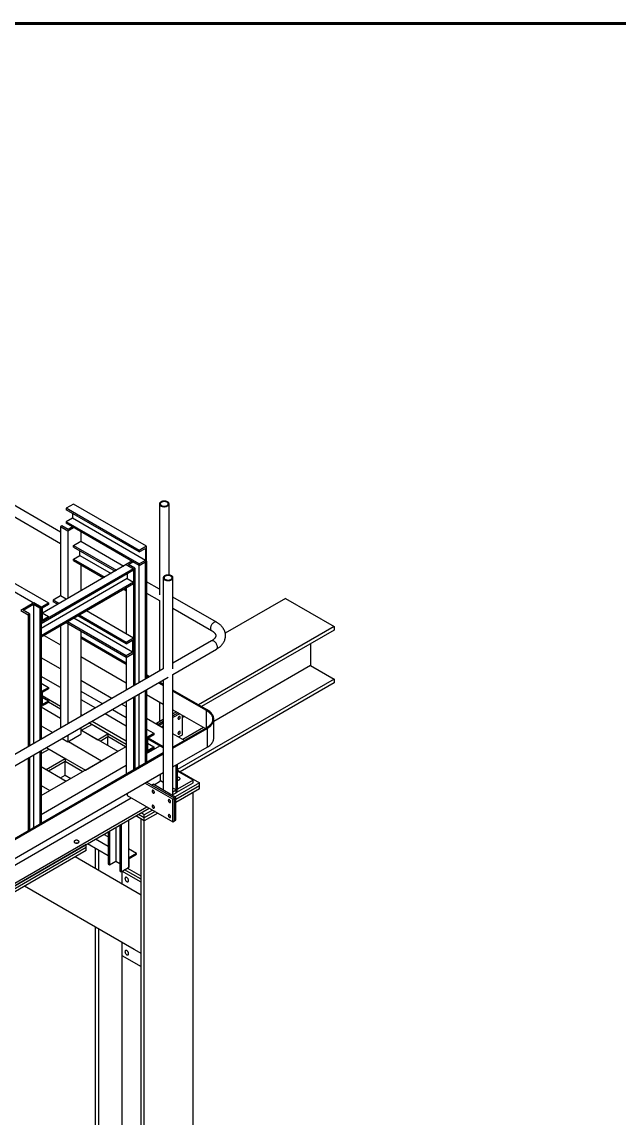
# Model space of a CAD drawing. Header units: millimetres. Extents: x 0 to 16187, y -20471 to 6290.
# Drawn here: x 2136.2 to 2331.3, y 5549 to 5907 of the extents above; entities that cross this region are included whole.
import ezdxf
from ezdxf.enums import TextEntityAlignment as Align

# ---------------------------------------------------------------- set-up
doc = ezdxf.new("R2010")
doc.units = ezdxf.units.MM
doc.layers.add('BORDER1', color=3, linetype='Continuous')
doc.layers.add('BORDER2', color=7, linetype='Continuous')
doc.styles.add('ROMANC', font='ROMANC', dxfattribs={"height": 5})
doc.styles.add('ROMANS', font='ROMANS.shx', dxfattribs={"width": 0.8})
doc.styles.add('ROMANT', font='ROMANT', dxfattribs={"height": 4})

# ---------------------------------------------------------------- blocks, each defined once
blk = doc.blocks.new('*U609')
at = {"layer": 'BORDER1', "color": 154, "true_color": 0x1859a9, "const_width": 1}
blk.add_lwpolyline([(1.81, 811), (1144, 811), (1144, 0), (0, 0), (0, 811)], close=True, dxfattribs=at)
at = {"layer": 'BORDER2', "flags": 8}
for tag, height, style, p in [('REV-A', 3.24, 'ROMANS', (986.93, 140.25)), ('RE-A', 8.06, 'ROMANT', (1084.63, 7.17))]:
    blk.add_attdef(tag, text='', height=height, dxfattribs=dict(at, style=style)).set_placement(p, align=Align.CENTER)
at = {"layer": 'BORDER2', "style": 'ROMANS', "width": 3.830216}
blk.add_attdef('DATE-A', text='', height=3.24, dxfattribs=at).set_placement((995.51, 140.25), (1008.51, 140.25), align=Align.FIT)
at = {"layer": 'BORDER2'}
for tag, height, style, p in [('DRN-A', 3.24, 'ROMANS', (1018.38, 140.25)), ('CHD-A', 3.24, 'ROMANS', (1032.35, 140.25)), ('APD-A', 3.24, 'ROMANS', (1046.64, 140.25)), ('CONS_CONT_VEND', 4.2, 'ROMANC', (1061.39, 72.83))]:
    blk.add_attdef(tag, text='', height=height, dxfattribs=dict(at, style=style)).set_placement(p, align=Align.CENTER)
at = {"layer": 'BORDER2', "style": 'ROMANS', "width": 0.8}
for tag, p, height in [('1:X', (997.23, 122.55), 3.5), ('LOC', (1042.74, 122.55), 3.5), ('PROJ_NO', (1118.64, 122.55), 3.5), ('CONS_DRG_NO', (1011, 63), 3)]:
    blk.add_attdef(tag, p, '', height=height, dxfattribs=at)
at = {"layer": 'BORDER2', "lineweight": 30, "width": 0.8, "flags": 104}
blk.add_attdef('COMMENTS-A', text='', height=2.2, dxfattribs=at).set_placement((1055.21, 142.07), align=Align.MIDDLE_LEFT)
at = {"layer": 'BORDER2', "style": 'ROMANS', "width": 0.8}
for tag, p in [('PROJECT_TITLE_1', (1061.07, 55.35)), ('PROJECT_TITLE_2', (1061.07, 49.3))]:
    blk.add_attdef(tag, text='', height=3.5, dxfattribs=at).set_placement(p, align=Align.MIDDLE)
at = {"layer": 'BORDER2', "style": 'ROMANT', "width": 0.8}
for tag, p in [('DRG_TITLE_1', (1061.07, 36.31)), ('DRG_TITLE_2', (1061.07, 28.31)), ('DRG_TITLE_3', (1061.07, 20.31))]:
    blk.add_attdef(tag, text='', height=5, dxfattribs=at).set_placement(p, align=Align.CENTER)
at = {"layer": 'BORDER2', "style": 'ROMANT'}
for tag, p in [('AR', (995, 7.17)), ('PA', (1011.74, 7.17)), ('DC', (1028.45, 7.17)), ('TS', (1120.84, 7.17))]:
    blk.add_attdef(tag, p, '', height=8.06, dxfattribs=at)
for tag, p in [('SRNO', (1074.7, 7.17)), ('SH', (1115.8, 7.18))]:
    blk.add_attdef(tag, text='', height=8.06, dxfattribs=at).set_placement(p, align=Align.RIGHT)
at = {"layer": 'BORDER2', "style": 'ROMANS', "flags": 2}
blk.add_attdef('TB_VERSION', text='', height=2, dxfattribs=at).set_placement((1, -1), align=Align.TOP_LEFT)

msp = doc.modelspace()

# ---------------------------------------------------------------- linework, layer by layer
at = {"color": 7, "linetype": 'Continuous', "lineweight": 25}
for p, q in [((2148.86412, 5740.33988), (2125.99124, 5753.54411)), ((2124.40887, 5750.80306), (2148.86412, 5736.68535)), ((2153.10676, 5749.50968), (2150.72028, 5748.13199)), ((2174.58513, 5734.3551), (2150.72028, 5748.13199)), ((2150.72028, 5748.13199), (2150.72028, 5747.64207)), ((2174.58513, 5733.86518), (2150.72028, 5747.64207)), ((2152.78856, 5746.44807), (2152.78856, 5744.91667)), ((2176.97161, 5735.73279), (2153.10676, 5749.50968)), ((2181.16255, 5749.57385), (2181.16255, 5719.86727)), ((2184.32755, 5726.32814), (2184.32755, 5749.57385)), ((2152.78856, 5744.91667), (2150.72028, 5743.72267)), ((2174.58513, 5729.94578), (2150.72028, 5743.72267)), ((2150.72028, 5743.72267), (2150.72028, 5743.23275)), ((2174.58513, 5729.45586), (2150.72028, 5743.23275)), ((2176.65342, 5731.13978), (2152.78856, 5744.91667)), ((2149.28838, 5742.40613), (2148.86412, 5742.16121)), ((2148.86412, 5742.16121), (2151.25061, 5740.78352)), ((2148.86412, 5742.16121), (2148.86412, 5719.5022)), ((2151.35667, 5741.21214), (2149.28838, 5742.40613)), ((2151.25061, 5740.78352), (2153.10676, 5741.85506)), ((2151.25061, 5740.78352), (2151.25061, 5718.7405)), ((2152.78856, 5742.03875), (2151.35667, 5741.21214)), ((2152.6825, 5742.09998), (2152.6825, 5741.97752)), ((2155.49325, 5740.47737), (2155.49325, 5737.35365)), ((2153.10676, 5735.97596), (2155.49325, 5737.35365)), ((2153.10676, 5735.48604), (2153.10676, 5735.97596)), ((2153.10676, 5735.97596), (2167.10665, 5727.894)), ((2153.10676, 5735.48604), (2166.68231, 5727.64904)), ((2155.49325, 5737.35365), (2169.49313, 5729.27169)), ((2176.97161, 5735.73279), (2174.58513, 5734.3551)), ((2176.97161, 5730.83355), (2176.97161, 5735.73279)), ((2153.10676, 5731.56664), (2155.17505, 5732.76064)), ((2155.17505, 5732.76064), (2155.17505, 5734.29204)), ((2155.17505, 5732.76064), (2165.35594, 5726.88334)), ((2174.58513, 5733.86518), (2176.65342, 5735.05918)), ((2174.58513, 5734.3551), (2174.58513, 5733.86518)), ((2176.65342, 5735.05918), (2176.65342, 5731.13978)), ((2118.6353, 5729.60973), (2142.50016, 5715.83285)), ((2121.02179, 5730.98742), (2144.88664, 5717.21053)), ((2172.72897, 5728.38432), (2142.50016, 5710.9336)), ((2170.34249, 5729.76201), (2142.92449, 5713.93394)), ((2153.10676, 5731.07672), (2153.10676, 5731.56664)), ((2153.10676, 5731.56664), (2163.28765, 5725.68934)), ((2153.10676, 5731.07672), (2162.86332, 5725.44438)), ((2155.49325, 5729.69903), (2155.49325, 5721.18973)), ((2172.19864, 5730.83355), (2170.34249, 5729.76201)), ((2170.34249, 5729.76201), (2172.72897, 5728.38432)), ((2171.08495, 5729.82324), (2172.51684, 5730.64986)), ((2173.15324, 5728.62925), (2171.08495, 5729.82324)), ((2172.72897, 5728.38432), (2173.15324, 5728.62925)), ((2172.72897, 5728.38432), (2172.72897, 5727.8944)), ((2172.72897, 5728.38432), (2172.72897, 5690.13078)), ((2173.15324, 5728.62925), (2173.15324, 5690.3757)), ((2174.47906, 5729.51709), (2174.47906, 5691.14109)), ((2176.65342, 5731.13978), (2174.58513, 5729.94578)), ((2174.58513, 5729.45586), (2176.97161, 5730.83355)), ((2174.58513, 5729.94578), (2174.58513, 5729.45586)), ((2176.54735, 5730.58863), (2176.97161, 5730.83355)), ((2176.54735, 5730.58863), (2176.54735, 5692.33508)), ((2176.97161, 5730.83355), (2176.97161, 5692.58)), ((2172.72897, 5727.8944), (2142.50016, 5710.44368)), ((2170.66069, 5725.169), (2142.50016, 5708.91227)), ((2170.66069, 5726.7004), (2170.66069, 5725.169)), ((2170.66069, 5725.169), (2172.72897, 5723.975)), ((2182.42315, 5725.43368), (2182.42315, 5695.72711)), ((2185.58815, 5695.72711), (2185.58815, 5725.43368)), ((2172.72897, 5723.975), (2142.50016, 5706.52428)), ((2172.72897, 5723.48508), (2142.50016, 5706.03436)), ((2169.49313, 5721.61707), (2170.34249, 5721.12674)), ((2169.91747, 5721.86203), (2170.34249, 5721.61667)), ((2170.34249, 5722.10739), (2170.34249, 5707.103)), ((2172.72897, 5723.975), (2172.72897, 5723.48508)), ((2181.16255, 5721.69439), (2176.97161, 5724.11377)), ((2148.86412, 5719.5022), (2146.47763, 5718.12451)), ((2148.3306, 5717.05482), (2146.47763, 5718.12451)), ((2146.47763, 5718.12451), (2146.47763, 5717.63459)), ((2147.90627, 5716.80986), (2146.47763, 5717.63459)), ((2150.71709, 5718.43251), (2148.86412, 5719.5022)), ((2176.97161, 5720.45924), (2181.16255, 5718.03986)), ((2181.16255, 5718.03986), (2181.16255, 5694.99938)), ((2199.7715, 5710.95167), (2185.58815, 5719.13955)), ((2222.31484, 5718.72453), (2202.66706, 5707.38211)), ((2222.31484, 5718.72453), (2238.22474, 5709.53994)), ((2140.11367, 5717.21053), (2135.87103, 5714.76131)), ((2135.87103, 5714.76131), (2138.25752, 5713.38362)), ((2136.61349, 5714.82254), (2140.00761, 5716.78192)), ((2138.68178, 5713.62854), (2136.61349, 5714.82254)), ((2140.00761, 5716.78192), (2142.07589, 5715.58792)), ((2140.00761, 5716.78192), (2140.00761, 5671.24114)), ((2142.50016, 5715.83285), (2140.11367, 5717.21053)), ((2142.07589, 5715.58792), (2142.50016, 5715.83285)), ((2142.07589, 5715.58792), (2142.07589, 5672.43513)), ((2142.50016, 5715.83285), (2144.88664, 5717.21053)), ((2142.50016, 5715.83285), (2142.50016, 5672.68006)), ((2142.50016, 5710.9336), (2142.50016, 5715.83285)), ((2144.88664, 5716.72061), (2142.81836, 5715.52661)), ((2142.81836, 5715.52661), (2142.81836, 5711.60722)), ((2142.81836, 5713.99521), (2144.88664, 5712.80121)), ((2144.88664, 5717.21053), (2144.88664, 5716.72061)), ((2172.72897, 5705.72532), (2157.3469, 5714.6052)), ((2185.58815, 5715.48502), (2198.18913, 5708.21063)), ((2138.25752, 5713.38362), (2138.68178, 5713.62854)), ((2138.25752, 5713.38362), (2138.25752, 5670.23083)), ((2138.68178, 5713.62854), (2138.68178, 5670.47575)), ((2144.88664, 5712.31129), (2142.50016, 5710.9336)), ((2142.50016, 5710.9336), (2142.50016, 5710.44368)), ((2142.81836, 5711.60722), (2144.88664, 5712.80121)), ((2144.88664, 5712.80121), (2144.88664, 5712.31129)), ((2170.34249, 5699.44838), (2150.71709, 5710.77789)), ((2170.34249, 5699.93831), (2151.14142, 5711.02285)), ((2151.25061, 5710.46989), (2151.25061, 5677.73158)), ((2172.41078, 5701.1323), (2153.20971, 5712.21685)), ((2170.34249, 5703.8577), (2154.53608, 5712.98255)), ((2170.34249, 5704.34763), (2154.96042, 5713.22751)), ((2148.8245, 5709.68532), (2148.86412, 5709.66245)), ((2148.86412, 5709.70819), (2148.86412, 5676.35389)), ((2155.49325, 5708.02067), (2155.49325, 5680.18081)), ((2238.22474, 5709.53994), (2193.9157, 5683.96087)), ((2238.22474, 5708.37637), (2194.92349, 5683.37909)), ((2238.22474, 5709.53994), (2238.22474, 5708.37637)), ((2142.50016, 5706.52428), (2142.50016, 5706.03436)), ((2143.52034, 5706.62329), (2148.86412, 5703.53839)), ((2170.34249, 5697.5694), (2155.49325, 5706.14169)), ((2155.49325, 5705.83553), (2170.34249, 5697.26325)), ((2172.72897, 5705.72532), (2170.34249, 5704.34763)), ((2170.34249, 5703.8577), (2172.41078, 5705.0517)), ((2170.34249, 5704.34763), (2170.34249, 5703.8577)), ((2172.41078, 5705.0517), (2172.41078, 5701.1323)), ((2172.72897, 5700.82607), (2172.72897, 5705.72532)), ((2198.18913, 5704.82861), (2185.58815, 5697.55422)), ((2230.56147, 5703.95246), (2230.56147, 5696.75525)), ((2155.49325, 5699.71148), (2170.34249, 5691.13919)), ((2172.41078, 5701.1323), (2170.34249, 5699.93831)), ((2170.34249, 5699.44838), (2172.72897, 5700.82607)), ((2170.34249, 5699.93831), (2170.34249, 5699.44838)), ((2185.58815, 5693.89969), (2199.7715, 5702.08757)), ((2148.86412, 5695.67598), (2142.50016, 5699.34982)), ((2170.34249, 5699.44838), (2170.34249, 5688.75309)), ((2230.56147, 5696.75525), (2198.93902, 5678.5)), ((2230.56147, 5696.75525), (2238.22474, 5692.33134)), ((2182.42315, 5695.72711), (2127.25184, 5663.87739)), ((2127.25184, 5660.22286), (2184.00552, 5692.98606)), ((2148.86412, 5689.55292), (2142.50016, 5693.22676)), ((2177.97846, 5693.16125), (2176.97161, 5693.74249)), ((2176.97161, 5693.43634), (2177.7133, 5693.00817)), ((2185.58815, 5654.29977), (2185.58815, 5693.89969)), ((2142.50016, 5691.02997), (2144.88664, 5689.65228)), ((2142.50016, 5688.27459), (2144.88664, 5689.65228)), ((2144.88664, 5689.16236), (2142.81836, 5687.96836)), ((2144.88664, 5689.65228), (2144.88664, 5689.16236)), ((2165.59935, 5686.01494), (2155.49325, 5691.84907)), ((2176.97161, 5688.92548), (2176.97161, 5665.09881)), ((2180.87856, 5691.18091), (2182.42315, 5690.28923)), ((2182.42315, 5690.59539), (2181.14372, 5691.33398)), ((2181.16255, 5691.34485), (2181.16255, 5691.32311)), ((2182.42315, 5692.07258), (2182.42315, 5656.12688)), ((2238.22474, 5692.33134), (2187.0744, 5662.80288)), ((2238.22474, 5691.16777), (2187.90141, 5662.11673)), ((2238.22474, 5692.33134), (2238.22474, 5691.16777)), ((2142.50016, 5683.37535), (2142.50016, 5688.27459)), ((2142.81836, 5687.96836), (2142.81836, 5684.04896)), ((2148.86412, 5683.42986), (2142.81836, 5686.92001)), ((2142.81836, 5686.43696), (2144.88664, 5685.24296)), ((2155.49325, 5688.422), (2162.6311, 5684.3014)), ((2155.49325, 5685.66662), (2160.24461, 5682.92371)), ((2172.72897, 5686.47625), (2172.72897, 5662.64959)), ((2173.15324, 5686.72117), (2173.15324, 5662.89451)), ((2174.47906, 5687.48656), (2174.47906, 5663.65989)), ((2176.54735, 5688.68055), (2176.54735, 5664.85389)), ((2176.97161, 5687.31228), (2182.42315, 5684.16518)), ((2196.74232, 5682.3291), (2185.58815, 5688.76827)), ((2185.58815, 5688.46212), (2196.47715, 5682.17603)), ((2144.88664, 5684.75304), (2142.50016, 5683.37535)), ((2142.50016, 5683.24617), (2148.86412, 5679.57233)), ((2142.81836, 5684.04896), (2144.88664, 5685.24296)), ((2144.88664, 5685.24296), (2144.88664, 5684.75304)), ((2148.86412, 5682.51125), (2144.88664, 5684.8074)), ((2165.79636, 5682.47414), (2170.34249, 5679.84971)), ((2170.34249, 5683.27678), (2168.76461, 5684.18767)), ((2170.34249, 5685.09856), (2170.34249, 5661.2719)), ((2181.16255, 5684.8929), (2181.16255, 5678.43994)), ((2185.58815, 5682.33806), (2196.21113, 5676.20554)), ((2196.47715, 5682.17603), (2196.47715, 5676.35912)), ((2155.49325, 5680.76737), (2156.00128, 5680.47409)), ((2159.16654, 5678.64683), (2170.34249, 5672.19509)), ((2163.40987, 5681.09645), (2170.34249, 5677.09433)), ((2182.42315, 5676.30277), (2176.97161, 5679.44987)), ((2182.42315, 5679.16766), (2180.18011, 5677.87278)), ((2182.42315, 5678.55536), (2180.47214, 5677.42906)), ((2182.42315, 5678.55536), (2180.71044, 5677.56663)), ((2186.75159, 5681.66642), (2185.58815, 5680.99478)), ((2187.28192, 5681.36027), (2185.58815, 5680.38247)), ((2187.81225, 5681.05411), (2185.58815, 5679.77016)), ((2188.66539, 5674.19775), (2188.66539, 5680.5616)), ((2189.35416, 5680.16399), (2188.66539, 5679.76637)), ((2198.93902, 5673.14352), (2198.93902, 5679.26757)), ((2142.50016, 5677.12311), (2146.34837, 5674.90158)), ((2155.49325, 5676.52628), (2155.49325, 5674.33712)), ((2155.49325, 5675.74542), (2155.70538, 5675.62296)), ((2155.49325, 5675.74542), (2167.58477, 5668.76513)), ((2155.70538, 5675.62296), (2159.04646, 5677.55172)), ((2155.70538, 5675.62296), (2161.00868, 5672.56143)), ((2159.04646, 5677.55172), (2158.15801, 5678.06461)), ((2170.34249, 5671.03066), (2158.15801, 5678.06461)), ((2164.34976, 5674.49019), (2159.04646, 5677.55172)), ((2176.97161, 5676.0228), (2179.3581, 5674.64511)), ((2176.97161, 5673.26742), (2179.3581, 5674.64511)), ((2179.3581, 5674.64511), (2179.3581, 5674.15518)), ((2180.71044, 5677.56663), (2180.18011, 5677.87278)), ((2180.18011, 5677.87278), (2180.18011, 5677.59765)), ((2182.42315, 5677.94305), (2181.00247, 5677.12291)), ((2196.47715, 5676.35912), (2185.58815, 5670.07303)), ((2185.58815, 5669.76687), (2196.74232, 5676.20604)), ((2195.5878, 5676.56538), (2188.77802, 5672.63418)), ((2196.74232, 5676.20604), (2196.74232, 5670.08199)), ((2149.35453, 5672.98247), (2151.25061, 5671.88789)), ((2151.25061, 5671.88789), (2155.49325, 5674.33712)), ((2151.25061, 5674.07705), (2151.25061, 5671.88789)), ((2151.4097, 5671.97974), (2162.28147, 5665.7036)), ((2161.00868, 5672.56143), (2164.34976, 5674.49019)), ((2161.8043, 5672.10212), (2164.34976, 5673.57158)), ((2164.34976, 5674.49019), (2164.34976, 5673.57158)), ((2164.34976, 5670.63266), (2164.34976, 5673.57158)), ((2170.13023, 5670.23459), (2164.34976, 5673.57158)), ((2176.97161, 5668.36818), (2176.97161, 5673.26742)), ((2179.3581, 5674.15518), (2177.28981, 5672.96119)), ((2177.28981, 5672.96119), (2177.28981, 5669.04179)), ((2182.42315, 5669.90417), (2177.28981, 5672.86758)), ((2181.2938, 5670.55613), (2177.28981, 5672.86758)), ((2177.28981, 5671.42979), (2179.3581, 5670.23579)), ((2182.42315, 5670.17971), (2177.44739, 5673.05215)), ((2189.40134, 5672.27434), (2185.58815, 5674.47565)), ((2187.36746, 5673.44848), (2188.66539, 5674.19775)), ((2182.42315, 5668.24591), (2127.25184, 5636.39619)), ((2127.25184, 5636.09004), (2182.42315, 5667.93976)), ((2140.00761, 5667.58661), (2140.00761, 5643.75994)), ((2142.07589, 5668.78061), (2142.07589, 5644.95394)), ((2142.50016, 5654.28409), (2170.34249, 5670.35713)), ((2142.50016, 5667.99975), (2145.09878, 5669.4999)), ((2142.50016, 5669.02553), (2142.50016, 5645.19886)), ((2144.21033, 5670.01279), (2145.09878, 5669.4999)), ((2144.21033, 5670.01279), (2156.97817, 5662.64207)), ((2145.09878, 5669.4999), (2150.40208, 5666.43837)), ((2162.28147, 5665.7036), (2167.58477, 5668.76513)), ((2176.97161, 5668.06098), (2181.2938, 5670.55613)), ((2179.3581, 5669.74586), (2176.97161, 5668.36818)), ((2177.28981, 5669.04179), (2179.3581, 5670.23579)), ((2179.3581, 5670.23579), (2179.3581, 5669.74586)), ((2182.42315, 5669.90417), (2181.2938, 5670.55613)), ((2185.58815, 5663.64282), (2196.74232, 5670.08199)), ((2138.25752, 5666.5763), (2138.25752, 5642.74964)), ((2138.68178, 5666.82123), (2138.68178, 5642.99456)), ((2142.50016, 5648.16103), (2170.34249, 5664.23406)), ((2144.14418, 5662.82576), (2150.40208, 5666.43837)), ((2144.93981, 5662.36646), (2150.40208, 5665.51976)), ((2150.40208, 5666.43837), (2150.40208, 5665.51976)), ((2150.40208, 5660.95639), (2150.40208, 5665.51976)), ((2150.40208, 5665.51976), (2156.18255, 5662.18276)), ((2156.97817, 5662.64207), (2162.28147, 5665.7036)), ((2186.59711, 5655.24648), (2186.59711, 5664.22528)), ((2186.83575, 5664.36305), (2186.83575, 5655.38425)), ((2187.0744, 5656.44063), (2187.0744, 5664.50082)), ((2127.25184, 5629.96598), (2182.42315, 5661.8157)), ((2142.50016, 5663.77484), (2144.14418, 5662.82576)), ((2142.50016, 5663.77484), (2150.72028, 5659.02946)), ((2148.89223, 5660.08477), (2150.40208, 5660.95639)), ((2150.40208, 5660.95639), (2152.23012, 5659.90108)), ((2181.53245, 5659.08885), (2181.53245, 5661.30152)), ((2187.0744, 5662.59416), (2194.26038, 5658.44578)), ((2192.13905, 5659.36439), (2187.0744, 5662.28815)), ((2142.50016, 5657.65177), (2145.41697, 5655.96793)), ((2145.41697, 5655.96793), (2150.72028, 5659.02946)), ((2185.50993, 5653.12031), (2176.43529, 5658.35899)), ((2186.04026, 5653.42646), (2176.96562, 5658.66514)), ((2178.61564, 5657.71261), (2179.14597, 5658.01876)), ((2186.04026, 5653.42646), (2178.61564, 5657.71261)), ((2186.57059, 5653.73262), (2179.14597, 5658.01876)), ((2179.41238, 5657.86496), (2181.53245, 5659.08885)), ((2182.42315, 5658.57467), (2181.53245, 5659.08885)), ((2186.59711, 5656.16509), (2185.58815, 5656.74755)), ((2194.26038, 5658.44578), (2186.33332, 5653.86959)), ((2194.26038, 5657.46593), (2186.57059, 5653.02671)), ((2186.83575, 5655.38425), (2192.13905, 5658.44578)), ((2192.13905, 5659.36439), (2187.0744, 5656.44063)), ((2192.13905, 5658.44578), (2192.13905, 5659.36439)), ((2194.26038, 5657.46593), (2194.26038, 5658.44578)), ((2194.26038, 5656.48608), (2194.26038, 5657.46593)), ((2127.25184, 5627.75332), (2171.98673, 5653.57822)), ((2142.50016, 5654.28409), (2145.41697, 5655.96793)), ((2170.66069, 5655.02538), (2170.66069, 5654.34373)), ((2170.66069, 5654.34373), (2185.50993, 5645.77144)), ((2185.50993, 5653.12031), (2186.04026, 5653.42646)), ((2185.50993, 5645.77144), (2185.50993, 5653.12031)), ((2185.58815, 5655.58263), (2186.59711, 5656.16509)), ((2185.58815, 5654.66402), (2186.59711, 5655.24648)), ((2186.04026, 5653.42646), (2186.57059, 5653.73262)), ((2186.04026, 5646.0776), (2186.04026, 5653.42646)), ((2194.26038, 5656.48608), (2186.57059, 5652.04686)), ((2186.57059, 5646.38375), (2186.57059, 5653.73262)), ((2186.59711, 5655.24648), (2186.59711, 5656.16509)), ((2186.83575, 5655.38425), (2186.59711, 5655.24648)), ((2192.13905, 5446.7984), (2192.13905, 5655.26147)), ((2127.25184, 5621.9058), (2177.05138, 5650.65446)), ((2127.25184, 5620.98719), (2177.847, 5650.19516)), ((2178.90766, 5649.58285), (2176.22915, 5648.03658)), ((2171.03192, 5646.26089), (2171.03192, 5630.82786)), ((2176.22915, 5646.07688), (2173.47116, 5647.66904)), ((2176.22915, 5647.05673), (2174.31983, 5648.15896)), ((2176.22915, 5648.03658), (2175.16849, 5648.64888)), ((2175.22153, 5438.1955), (2175.22153, 5646.65857)), ((2179.75633, 5649.09293), (2176.22915, 5647.05673)), ((2180.605, 5648.603), (2176.22915, 5646.07688)), ((2176.22915, 5647.05673), (2176.22915, 5648.03658)), ((2176.22915, 5646.07688), (2176.22915, 5647.05673)), ((2176.22915, 5437.61381), (2176.22915, 5646.07688)), ((2185.50993, 5645.77144), (2186.04026, 5646.0776)), ((2186.04026, 5646.0776), (2186.57059, 5646.38375)), ((2164.40279, 5642.43398), (2164.40279, 5631.8994)), ((2164.82706, 5642.6789), (2164.82706, 5631.65447)), ((2166.89534, 5643.8729), (2166.89534, 5632.84847)), ((2168.22117, 5644.63828), (2168.22117, 5629.6951)), ((2168.64543, 5644.8832), (2168.64543, 5629.45017)), ((2164.40279, 5637.7168), (2160.31715, 5640.07539)), ((2164.40279, 5640.77833), (2162.96881, 5641.60616)), ((2157.26985, 5638.31622), (2133.405, 5624.53933)), ((2157.26985, 5637.33637), (2133.405, 5623.55948)), ((2157.26985, 5636.35652), (2133.405, 5622.57963)), ((2157.26985, 5637.33637), (2157.26985, 5638.31622)), ((2157.26985, 5636.35652), (2157.26985, 5637.33637)), ((2164.40279, 5634.65477), (2157.66507, 5638.54438)), ((2160.31925, 5630.3768), (2160.31925, 5637.01215)), ((2161.32688, 5629.79492), (2161.32688, 5636.43046)), ((2173.68357, 5635.42065), (2171.03192, 5636.95142)), ((2173.68357, 5635.42065), (2171.03192, 5633.88989)), ((2171.24405, 5633.76739), (2173.68357, 5635.17569)), ((2173.68357, 5635.17569), (2173.68357, 5635.42065)), ((2175.22153, 5621.7711), (2153.61649, 5634.24748)), ((2164.40279, 5631.8994), (2164.82706, 5631.65447)), ((2164.82706, 5631.65447), (2166.89534, 5632.84847)), ((2166.89534, 5632.84847), (2168.22117, 5632.08309)), ((2171.03192, 5633.88989), (2171.03192, 5630.82786)), ((2171.24405, 5630.95032), (2171.24405, 5633.76739)), ((2168.22117, 5629.6951), (2168.64543, 5629.45017)), ((2168.64543, 5629.45017), (2171.03192, 5630.82786)), ((2168.9106, 5629.60325), (2168.9106, 5625.4155)), ((2175.22153, 5625.98856), (2168.93531, 5629.61752)), ((2175.22153, 5626.96825), (2169.78384, 5630.10736)), ((2175.22153, 5627.94794), (2170.63237, 5630.59721)), ((2171.03192, 5630.82786), (2171.24405, 5630.95032)), ((2172.88807, 5604.06422), (2137.1158, 5624.72183)), ((2175.22153, 5602.71751), (2137.11649, 5624.72223)), ((2160.31925, 5446.7984), (2160.31925, 5611.32241)), ((2161.32688, 5446.21671), (2161.32688, 5610.74053)), ((2168.9106, 5606.36112), (2168.9106, 5602.07353)), ((2175.22153, 5602.71715), (2172.88807, 5604.06422)), ((2168.9106, 5602.07353), (2175.22153, 5598.43031)), ((2168.99015, 5450.64062), (2168.99015, 5602.02761))]:
    msp.add_line(p, q, dxfattribs=at)
at = {"color": 7, "linetype": 'Continuous', "lineweight": 25, "flags": 128}
for points in [[(2181.19624, 5749.38637), (2181.25188, 5749.27127), (2181.33306, 5749.16134), (2181.43841, 5749.05848), (2181.56612, 5748.96443), (2181.714, 5748.88081), (2181.87951, 5748.80905), (2182.05984, 5748.75037), (2182.2519, 5748.70578), (2182.45239, 5748.67605), (2182.65788, 5748.66168), (2182.86487, 5748.66291), (2183.06981, 5748.67974), (2183.2692, 5748.71186), (2183.45961, 5748.75872), (2183.6378, 5748.81954), (2183.80071, 5748.89326), (2183.94556, 5748.97863), (2184.06987, 5749.07418), (2184.17152, 5749.17828), (2184.24875, 5749.28915), (2184.30026, 5749.4049), (2184.32515, 5749.52353), (2184.32301, 5749.64302), (2184.29387, 5749.76133), (2184.23823, 5749.87643), (2184.15704, 5749.98635), (2184.05169, 5750.08922), (2183.92399, 5750.18327), (2183.77611, 5750.26689), (2183.61059, 5750.33865), (2183.43026, 5750.39733), (2183.23821, 5750.44191), (2183.03772, 5750.47165), (2182.83222, 5750.48602), (2182.62523, 5750.48478), (2182.42029, 5750.46796), (2182.22091, 5750.43584), (2182.0305, 5750.38897), (2181.85231, 5750.32816), (2181.68939, 5750.25443), (2181.54454, 5750.16907), (2181.42023, 5750.07351), (2181.31859, 5749.96941), (2181.24136, 5749.85854), (2181.18985, 5749.7428), (2181.16496, 5749.62417), (2181.1671, 5749.50468), (2181.19624, 5749.38637)], [(2181.45755, 5749.418), (2181.50908, 5749.31381), (2181.58576, 5749.21491), (2181.68605, 5749.12332), (2181.80789, 5749.0409), (2181.94882, 5748.96934), (2182.10595, 5748.91007), (2182.27609, 5748.86432), (2182.45578, 5748.83302), (2182.64135, 5748.81679), (2182.82904, 5748.81598), (2183.01502, 5748.83059), (2183.1955, 5748.86034), (2183.36682, 5748.90461), (2183.52547, 5748.9625), (2183.66824, 5749.03284), (2183.79221, 5749.11419), (2183.89487, 5749.2049), (2183.97412, 5749.30312), (2184.02835, 5749.40685), (2184.05646, 5749.51398), (2184.05787, 5749.62233), (2184.03255, 5749.7297), (2183.98103, 5749.83389), (2183.90434, 5749.93278), (2183.80406, 5750.02437), (2183.68221, 5750.10679), (2183.54129, 5750.17836), (2183.38416, 5750.23762), (2183.21402, 5750.28338), (2183.03433, 5750.31468), (2182.84875, 5750.33091), (2182.66106, 5750.33172), (2182.47509, 5750.31711), (2182.2946, 5750.28736), (2182.12329, 5750.24309), (2181.96464, 5750.1852), (2181.82187, 5750.11486), (2181.69789, 5750.03351), (2181.59523, 5749.9428), (2181.51598, 5749.84458), (2181.46175, 5749.74084), (2181.43365, 5749.63371), (2181.43224, 5749.52536), (2181.45755, 5749.418)], [(2183.68089, 5726.32779), (2183.4815, 5726.29567), (2183.29109, 5726.24881), (2183.1129, 5726.18799), (2182.94999, 5726.11427), (2182.80514, 5726.0289), (2182.68083, 5725.93335), (2182.57918, 5725.82924), (2182.50195, 5725.71838), (2182.45044, 5725.60263), (2182.42555, 5725.484), (2182.42769, 5725.36451), (2182.45683, 5725.2462), (2182.51247, 5725.1311), (2182.59366, 5725.02118), (2182.69901, 5724.91831), (2182.82671, 5724.82426), (2182.97459, 5724.74064), (2183.14011, 5724.66888), (2183.32044, 5724.6102), (2183.51249, 5724.56562), (2183.71298, 5724.53588), (2183.91848, 5724.52151), (2184.12547, 5724.52275), (2184.33041, 5724.53957), (2184.52979, 5724.57169), (2184.7202, 5724.61856), (2184.89839, 5724.67937), (2185.06131, 5724.7531), (2185.20616, 5724.83846), (2185.33047, 5724.93402), (2185.43211, 5725.03812), (2185.50934, 5725.14899), (2185.56085, 5725.26473), (2185.58574, 5725.38336), (2185.5836, 5725.50285), (2185.55446, 5725.62116), (2185.49882, 5725.73626), (2185.41764, 5725.84619), (2185.31229, 5725.94905), (2185.18458, 5726.0431), (2185.0367, 5726.12672), (2184.87119, 5726.19848), (2184.69086, 5726.25716), (2184.4988, 5726.30175), (2184.29831, 5726.33148), (2184.09282, 5726.34585), (2183.88583, 5726.34462), (2183.68089, 5726.32779)], [(2183.73568, 5726.17694), (2183.5552, 5726.14719), (2183.38388, 5726.10292), (2183.22523, 5726.04503), (2183.08246, 5725.97469), (2182.95849, 5725.89334), (2182.85583, 5725.80263), (2182.77658, 5725.70441), (2182.72235, 5725.60068), (2182.69424, 5725.49355), (2182.69283, 5725.3852), (2182.71815, 5725.27783), (2182.76967, 5725.17364), (2182.84636, 5725.07475), (2182.94664, 5724.98316), (2183.06849, 5724.90074), (2183.20941, 5724.82917), (2183.36654, 5724.7699), (2183.53668, 5724.72415), (2183.71637, 5724.69285), (2183.90195, 5724.67662), (2184.08964, 5724.67581), (2184.27561, 5724.69042), (2184.4561, 5724.72017), (2184.62741, 5724.76444), (2184.78606, 5724.82233), (2184.92883, 5724.89267), (2185.05281, 5724.97402), (2185.15547, 5725.06473), (2185.23472, 5725.16295), (2185.28895, 5725.26669), (2185.31705, 5725.37382), (2185.31846, 5725.48217), (2185.29315, 5725.58953), (2185.24162, 5725.69372), (2185.16494, 5725.79262), (2185.06465, 5725.88421), (2184.94281, 5725.96663), (2184.80188, 5726.03819), (2184.64475, 5726.09746), (2184.47461, 5726.14321), (2184.29492, 5726.17451), (2184.10935, 5726.19074), (2183.92166, 5726.19155), (2183.73568, 5726.17694)], [(2198.98031, 5710.87333), (2198.83425, 5710.77796), (2198.6907, 5710.66211), (2198.55209, 5710.52776), (2198.42081, 5710.37722), (2198.29911, 5710.21306), (2198.18906, 5710.03808), (2198.09255, 5709.85529), (2198.01123, 5709.6678), (2197.94649, 5709.47884), (2197.89945, 5709.29162), (2197.87089, 5709.10936), (2197.86132, 5708.93517), (2197.87089, 5708.77203), (2197.89945, 5708.62274), (2197.94649, 5708.48985), (2198.01123, 5708.37563), (2198.09255, 5708.28203), (2198.18903, 5708.21069)], [(2199.77159, 5710.95162), (2199.77156, 5710.95164), (2199.66151, 5710.99955), (2199.53981, 5711.0232), (2199.40853, 5711.02217), (2199.26993, 5710.99649), (2199.12637, 5710.94659), (2198.98031, 5710.87333)], [(2198.98031, 5704.75027), (2198.83425, 5704.82353), (2198.6907, 5704.87343), (2198.55209, 5704.89911), (2198.42081, 5704.90014), (2198.29911, 5704.87649), (2198.18913, 5704.82861)], [(2199.7715, 5702.08757), (2199.77156, 5702.08761), (2199.86807, 5702.15897), (2199.94939, 5702.25257), (2200.01413, 5702.36679), (2200.06118, 5702.49968), (2200.08974, 5702.64897), (2200.09931, 5702.81211), (2200.08974, 5702.9863), (2200.06118, 5703.16856), (2200.01413, 5703.35578), (2199.94939, 5703.54474), (2199.86807, 5703.73223), (2199.77156, 5703.91502), (2199.66151, 5704.08999), (2199.53981, 5704.25416), (2199.40853, 5704.4047), (2199.26993, 5704.53905), (2199.12637, 5704.6549), (2198.98031, 5704.75027)], [(2196.47715, 5682.17603), (2196.78356, 5681.98766), (2197.06887, 5681.78857), (2197.33197, 5681.57952), (2197.57181, 5681.36135), (2197.78744, 5681.13491), (2197.97802, 5680.90111), (2198.14279, 5680.66086), (2198.28111, 5680.41511), (2198.39243, 5680.16483), (2198.4763, 5679.91101), (2198.5324, 5679.65466), (2198.5605, 5679.39677), (2198.5605, 5679.13837), (2198.5324, 5678.88049), (2198.4763, 5678.62413), (2198.39243, 5678.37031), (2198.28111, 5678.12003), (2198.14279, 5677.87428), (2197.97802, 5677.63403), (2197.78744, 5677.40023), (2197.57181, 5677.1738), (2197.33197, 5676.95563), (2197.06887, 5676.74658), (2196.78356, 5676.54748), (2196.47715, 5676.35912)], [(2196.74232, 5676.20604), (2197.05285, 5676.39648), (2197.3429, 5676.59739), (2197.6114, 5676.80805), (2197.85738, 5677.02768), (2198.07994, 5677.25548), (2198.27827, 5677.49063), (2198.45164, 5677.73225), (2198.59943, 5677.97949), (2198.72108, 5678.23142), (2198.81617, 5678.48713), (2198.88434, 5678.74569), (2198.92534, 5679.00615), (2198.93902, 5679.26757), (2198.92534, 5679.52899), (2198.88434, 5679.78946), (2198.81617, 5680.04802), (2198.72108, 5680.30373), (2198.59943, 5680.55566), (2198.45164, 5680.80289), (2198.27827, 5681.04452), (2198.07994, 5681.27966), (2197.85738, 5681.50747), (2197.6114, 5681.7271), (2197.3429, 5681.93775), (2197.05285, 5682.13867), (2196.74232, 5682.3291)], [(2187.97596, 5679.92381), (2187.96666, 5680.01383), (2187.9392, 5680.08859), (2187.89497, 5680.14434), (2187.83619, 5680.17828), (2187.7658, 5680.18872), (2187.68734, 5680.17513), (2187.60473, 5680.13819), (2187.52213, 5680.07975), (2187.44366, 5680.00275), (2187.37327, 5679.91104), (2187.31449, 5679.80923), (2187.27026, 5679.70242), (2187.24281, 5679.59596), (2187.2335, 5679.4952), (2187.24281, 5679.40518), (2187.27026, 5679.33042), (2187.31449, 5679.27467), (2187.37327, 5679.24073), (2187.44366, 5679.23029), (2187.52213, 5679.24388), (2187.60473, 5679.28082), (2187.68734, 5679.33926), (2187.7658, 5679.41626), (2187.83619, 5679.50796), (2187.89497, 5679.60978), (2187.9392, 5679.71659), (2187.96666, 5679.82305), (2187.97596, 5679.92381)], [(2187.97596, 5675.02457), (2187.96666, 5675.11458), (2187.9392, 5675.18934), (2187.89497, 5675.24509), (2187.83619, 5675.27904), (2187.7658, 5675.28947), (2187.68734, 5675.27588), (2187.60473, 5675.23894), (2187.52213, 5675.18051), (2187.44366, 5675.10351), (2187.37327, 5675.0118), (2187.31449, 5674.90999), (2187.27026, 5674.80317), (2187.24281, 5674.69672), (2187.2335, 5674.59595), (2187.24281, 5674.50593), (2187.27026, 5674.43118), (2187.31449, 5674.37543), (2187.37327, 5674.34148), (2187.44366, 5674.33104), (2187.52213, 5674.34464), (2187.60473, 5674.38158), (2187.68734, 5674.44001), (2187.7658, 5674.51701), (2187.83619, 5674.60872), (2187.89497, 5674.71053), (2187.9392, 5674.81734), (2187.96666, 5674.9238), (2187.97596, 5675.02457)], [(2196.74232, 5670.08199), (2197.05285, 5670.27242), (2197.3429, 5670.47333), (2197.6114, 5670.68399), (2197.85738, 5670.90362), (2198.07994, 5671.13142), (2198.27827, 5671.36657), (2198.45164, 5671.6082), (2198.59943, 5671.85543), (2198.72108, 5672.10736), (2198.81617, 5672.36307), (2198.88434, 5672.62163), (2198.92534, 5672.8821), (2198.93902, 5673.14352)], [(2187.0744, 5659.3476), (2187.08241, 5659.34748), (2187.22998, 5659.35322), (2187.3734, 5659.37408), (2187.50806, 5659.40939), (2187.62964, 5659.45802), (2187.73423, 5659.51839), (2187.81846, 5659.58858), (2187.87962, 5659.66632), (2187.91576, 5659.74912), (2187.92571, 5659.83431), (2187.90915, 5659.91915), (2187.86661, 5660.00093), (2187.79947, 5660.07701), (2187.70987, 5660.14494), (2187.6007, 5660.20255), (2187.47546, 5660.24797), (2187.33819, 5660.27976), (2187.19329, 5660.29689), (2187.0744, 5660.29964)], [(2187.0744, 5659.38103), (2187.19329, 5659.37828), (2187.31911, 5659.36432)], [(2179.5172, 5655.35503), (2179.50789, 5655.45579), (2179.48044, 5655.56225), (2179.43621, 5655.66906), (2179.37743, 5655.77088), (2179.30704, 5655.86258), (2179.22857, 5655.93958), (2179.14597, 5655.99802), (2179.06336, 5656.03496), (2178.9849, 5656.04855), (2178.91451, 5656.03811), (2178.85573, 5656.00417), (2178.8115, 5655.94842), (2178.78404, 5655.87366), (2178.77474, 5655.78364), (2178.78404, 5655.68288), (2178.8115, 5655.57642), (2178.85573, 5655.46961), (2178.91451, 5655.3678), (2178.9849, 5655.27609), (2179.06336, 5655.19909), (2179.14597, 5655.14065), (2179.22857, 5655.10371), (2179.30704, 5655.09012), (2179.37743, 5655.10056), (2179.43621, 5655.1345), (2179.48044, 5655.19025), (2179.50789, 5655.26501), (2179.5172, 5655.35503)], [(2179.5172, 5650.45578), (2179.50789, 5650.55655), (2179.48044, 5650.66301), (2179.43621, 5650.76982), (2179.37743, 5650.87163), (2179.30704, 5650.96334), (2179.22857, 5651.04034), (2179.14597, 5651.09878), (2179.06336, 5651.13572), (2178.9849, 5651.14931), (2178.91451, 5651.13887), (2178.85573, 5651.10492), (2178.8115, 5651.04917), (2178.78404, 5650.97442), (2178.77474, 5650.8844), (2178.78404, 5650.78363), (2178.8115, 5650.67718), (2178.85573, 5650.57036), (2178.91451, 5650.46855), (2178.9849, 5650.37685), (2179.06336, 5650.29984), (2179.14597, 5650.24141), (2179.22857, 5650.20447), (2179.30704, 5650.19088), (2179.37743, 5650.20131), (2179.43621, 5650.23526), (2179.48044, 5650.29101), (2179.50789, 5650.36577), (2179.5172, 5650.45578)], [(2184.8205, 5652.2935), (2184.81119, 5652.39426), (2184.78374, 5652.50072), (2184.73951, 5652.60753), (2184.68073, 5652.70935), (2184.61034, 5652.80105), (2184.53188, 5652.87805), (2184.44927, 5652.93649), (2184.36666, 5652.97343), (2184.2882, 5652.98702), (2184.21781, 5652.97658), (2184.15903, 5652.94264), (2184.1148, 5652.88689), (2184.08734, 5652.81213), (2184.07804, 5652.72211), (2184.08734, 5652.62135), (2184.1148, 5652.51489), (2184.15903, 5652.40808), (2184.21781, 5652.30627), (2184.2882, 5652.21456), (2184.36666, 5652.13756), (2184.44927, 5652.07912), (2184.53188, 5652.04218), (2184.61034, 5652.02859), (2184.68073, 5652.03903), (2184.73951, 5652.07297), (2184.78374, 5652.12872), (2184.81119, 5652.20348), (2184.8205, 5652.2935)], [(2184.8205, 5647.39425), (2184.81119, 5647.49502), (2184.78374, 5647.60148), (2184.73951, 5647.70829), (2184.68073, 5647.8101), (2184.61034, 5647.90181), (2184.53188, 5647.97881), (2184.44927, 5648.03725), (2184.36666, 5648.07419), (2184.2882, 5648.08778), (2184.21781, 5648.07734), (2184.15903, 5648.04339), (2184.1148, 5647.98764), (2184.08734, 5647.91289), (2184.07804, 5647.82287), (2184.08734, 5647.7221), (2184.1148, 5647.61565), (2184.15903, 5647.50883), (2184.21781, 5647.40702), (2184.2882, 5647.31531), (2184.36666, 5647.23831), (2184.44927, 5647.17988), (2184.53188, 5647.14294), (2184.61034, 5647.12935), (2184.68073, 5647.13978), (2184.73951, 5647.17373), (2184.78374, 5647.22948), (2184.81119, 5647.30424), (2184.8205, 5647.39425)], [(2154.67123, 5639.5716), (2154.5577, 5639.62632), (2154.42906, 5639.66845), (2154.28945, 5639.69665), (2154.14337, 5639.71001), (2153.9955, 5639.7081), (2153.8506, 5639.69097), (2153.71333, 5639.65918), (2153.58809, 5639.61375), (2153.47892, 5639.55615), (2153.38932, 5639.48821), (2153.32218, 5639.41214), (2153.27964, 5639.33036), (2153.26308, 5639.24551), (2153.27303, 5639.16032), (2153.30917, 5639.07753), (2153.37033, 5638.99979), (2153.45456, 5638.9296), (2153.55915, 5638.86923), (2153.68073, 5638.8206), (2153.81539, 5638.78529), (2153.95881, 5638.76443), (2154.10638, 5638.75869), (2154.25336, 5638.76825), (2154.39501, 5638.7928), (2154.5268, 5638.83156), (2154.64447, 5638.88329), (2154.74426, 5638.94631), (2154.82295, 5639.01861), (2154.87802, 5639.09785), (2154.90768, 5639.1815), (2154.911, 5639.26687), (2154.88786, 5639.3512), (2154.83902, 5639.43179), (2154.76602, 5639.50605), (2154.67123, 5639.5716)], [(2170.50159, 5626.20246), (2170.60575, 5626.15316), (2170.70657, 5626.12709), (2170.80079, 5626.12509), (2170.8854, 5626.14723), (2170.95768, 5626.1928), (2171.01529, 5626.26033), (2171.0564, 5626.34765), (2171.07967, 5626.45196), (2171.08436, 5626.5699), (2171.07032, 5626.69768), (2171.03801, 5626.8312), (2170.98845, 5626.96616), (2170.92324, 5627.09823), (2170.84448, 5627.22315), (2170.7547, 5627.33692), (2170.65678, 5627.43589), (2170.55388, 5627.51686), (2170.44929, 5627.57723), (2170.34639, 5627.61507), (2170.24848, 5627.62916), (2170.1587, 5627.61905), (2170.07994, 5627.58505), (2170.01473, 5627.52828), (2169.96517, 5627.45054), (2169.93285, 5627.35433), (2169.91881, 5627.24276), (2169.9235, 5627.1194), (2169.94678, 5626.98823), (2169.98788, 5626.85345), (2170.0455, 5626.71939), (2170.11777, 5626.59038), (2170.20238, 5626.47055), (2170.29661, 5626.36375), (2170.39742, 5626.27342), (2170.50159, 5626.20246)], [(2170.50159, 5603.66594), (2170.39742, 5603.71524), (2170.29661, 5603.74131), (2170.20238, 5603.74331), (2170.11777, 5603.72117), (2170.0455, 5603.6756), (2169.98788, 5603.60807), (2169.94678, 5603.52074), (2169.9235, 5603.41644), (2169.91881, 5603.2985), (2169.93285, 5603.17071), (2169.96517, 5603.0372), (2170.01473, 5602.90224), (2170.07994, 5602.77017), (2170.1587, 5602.64525), (2170.24848, 5602.53147), (2170.34639, 5602.43251), (2170.44929, 5602.35154), (2170.55388, 5602.29117), (2170.65678, 5602.25333), (2170.7547, 5602.23924), (2170.84448, 5602.24935), (2170.92324, 5602.28334), (2170.98845, 5602.34012), (2171.03801, 5602.41786), (2171.07032, 5602.51406), (2171.08436, 5602.62564), (2171.07967, 5602.74899), (2171.0564, 5602.88017), (2171.01529, 5603.01495), (2170.95768, 5603.14901), (2170.8854, 5603.27802), (2170.80079, 5603.39785), (2170.70657, 5603.50465), (2170.60575, 5603.59498), (2170.50159, 5603.66594)]]:
    msp.add_lwpolyline(points, dxfattribs=at)
at = {"color": 7, "linetype": 'Continuous', "lineweight": 25}
for centre, radius, start, end in [((2182.65801, 5676.43974), 0.72271, 108.9641252, 169.065926), ((2187.10189, 5657.98367), 1.39763, 81.0590535, 91.1271076), ((2154.08787, 5637.38652), 1.40604, 81.072718, 98.927282)]:
    msp.add_arc(centre, radius, start, end, dxfattribs=at)
for points, knots in [([(2199.7715, 5702.08757), (2199.83508, 5702.12493), (2200.01629, 5702.23143), (2200.30269, 5702.41747), (2200.62437, 5702.64954), (2200.92723, 5702.89437), (2201.21008, 5703.1509), (2201.47155, 5703.41832), (2201.71052, 5703.69553), (2201.92603, 5703.98136), (2202.11733, 5704.27456), (2202.28395, 5704.57385), (2202.42566, 5704.878), (2202.54239, 5705.18586), (2202.63423, 5705.49635), (2202.70138, 5705.80848), (2202.74408, 5706.12133), (2202.76259, 5706.43404), (2202.7572, 5706.7458), (2202.72816, 5707.05579), (2202.67574, 5707.36323), (2202.60021, 5707.66746), (2202.50174, 5707.9679), (2202.38046, 5708.26403), (2202.23645, 5708.55533), (2202.06976, 5708.84125), (2201.88047, 5709.12118), (2201.6687, 5709.39445), (2201.4347, 5709.66029), (2201.17888, 5709.91786), (2200.90185, 5710.16626), (2200.60449, 5710.40465), (2200.28757, 5710.63196), (2200.00758, 5710.81307), (2199.83143, 5710.91649), (2199.7715, 5710.95167)], [0, 0, 0, 0, 0.018063729, 0.051482582, 0.084912408, 0.118256526, 0.151445631, 0.184402847, 0.217050323, 0.249317719, 0.281150641, 0.312517006, 0.343410021, 0.373847651, 0.403869477, 0.433532259, 0.462905319, 0.492066463, 0.52109865, 0.550080933, 0.57907762, 0.608173857, 0.637451236, 0.666985326, 0.69684274, 0.72707775, 0.757728661, 0.788814477, 0.820332633, 0.852258676, 0.884548523, 0.917143315, 0.949976084, 0.982978838, 1, 1, 1, 1]), ([(2198.18913, 5708.21063), (2198.22917, 5708.1871), (2198.34544, 5708.11876), (2198.52373, 5708.00258), (2198.71681, 5707.8623), (2198.88936, 5707.721), (2199.04156, 5707.58009), (2199.17348, 5707.44087), (2199.28558, 5707.30454), (2199.37862, 5707.17207), (2199.45363, 5707.04406), (2199.51184, 5706.9205), (2199.55458, 5706.80041), (2199.58288, 5706.68119), (2199.59666, 5706.55785), (2199.59347, 5706.43357), (2199.57295, 5706.30823), (2199.5378, 5706.18677), (2199.48846, 5706.06553), (2199.42224, 5705.93831), (2199.3366, 5705.80413), (2199.22902, 5705.66313), (2199.10239, 5705.52087), (2198.95623, 5705.37791), (2198.79037, 5705.23504), (2198.60434, 5705.09337), (2198.40501, 5704.9571), (2198.25924, 5704.87034), (2198.18913, 5704.82861)], [0, 0, 0, 0, 0.019075792, 0.05539662, 0.091600719, 0.127740636, 0.163882888, 0.200114262, 0.236583624, 0.27350414, 0.311181374, 0.350058938, 0.390796621, 0.434405974, 0.482443409, 0.536784506, 0.584686426, 0.627532447, 0.667197789, 0.704796044, 0.744636753, 0.782945393, 0.82029277, 0.85708352, 0.893578746, 0.929950764, 0.966308043, 1, 1, 1, 1])]:
    msp.add_open_spline(points, degree=3, knots=knots, dxfattribs=at)

# ---------------------------------------------------------------- block references
at = {"layer": 'BORDER1'}
msp.add_blockref('*U609', (1420.17862, 5095.49056), dxfattribs=at)

doc.saveas('drawing.dxf')
